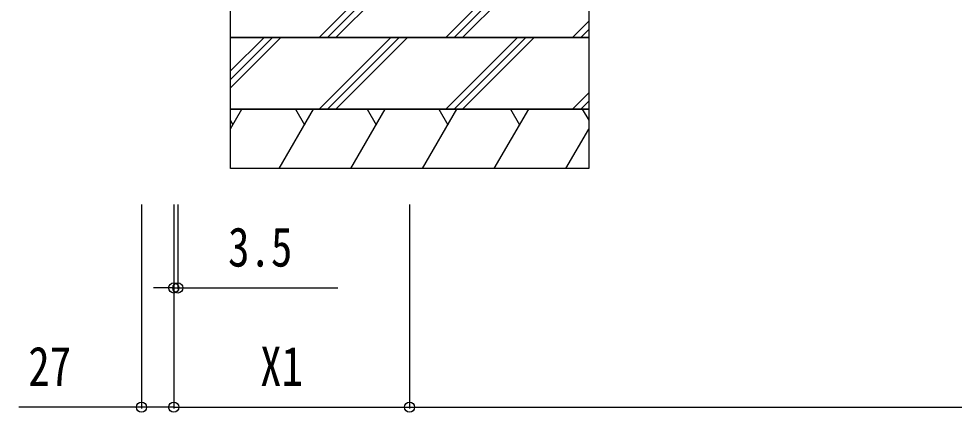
# Model space of a CAD drawing. Units: millimetres, scale not verified. Extents: x -4205 to 4205, y -2970 to 2970.
# Drawn here: x -3108 to -2324, y -1498 to -1168 of the extents above; entities that cross this region are included whole.
import ezdxf
from ezdxf.enums import TextEntityAlignment as Align

# ---------------------------------------------------------------- set-up
doc = ezdxf.new("R2010")
doc.units = ezdxf.units.MM
doc.header["$LTSCALE"] = 20
doc.layers.add('0-6_YKK_D', color=6, linetype='Continuous')
doc.layers.add('0-8_YSS_K', color=3, linetype='Continuous')
doc.styles.add('ＭＳ ゴシック', font='')
doc.styles.get('ＭＳ ゴシック').set_extended_font_data('MS Gothic')

msp = doc.modelspace()

# ---------------------------------------------------------------- linework, layer by layer
at = {"layer": '0-6_YKK_D'}
for p, q in [((-3005, -1323.5), (-3005, -1494.5)), ((-2978, -1323.5), (-2978, -1494.5)), ((-2978, -1323.5), (-2978, -1494.5)), ((-2978, -1323.5), (-2978, -1394.5)), ((-2974.5, -1323.5), (-2974.5, -1394.5)), ((-2780.5, -1323.5), (-2780.5, -1494.5)), ((-2780.5, -1323.5), (-2780.5, -1494.5)), ((-2978, -1393.5), (-2995, -1393.5)), ((-2978, -1393.5), (-2974.5, -1393.5)), ((-2974.5, -1393.5), (-2840.5, -1393.5)), ((-2978, -1493.5), (-2780.5, -1493.5)), ((-2780.5, -1493.5), (-1180.5, -1493.5))]:
    msp.add_line(p, q, dxfattribs=at)
msp.add_lwpolyline([(-2978, -1493.5), (-3005, -1493.5), (-3107.8, -1493.5)], dxfattribs=at)
for centre in [(-2978, -1393.5), (-2974.5, -1393.5), (-3005, -1493.5), (-2978, -1493.5), (-2978, -1493.5), (-2780.5, -1493.5), (-2780.5, -1493.5)]:
    msp.add_circle(centre, 4.25, dxfattribs=at)
at = {"layer": '0-8_YSS_K'}
for p, q in [((-2856.33, -1183.5), (-2796.33, -1123.5)), ((-2849.26, -1183.5), (-2789.26, -1123.5)), ((-2842.19, -1183.5), (-2782.19, -1123.5)), ((-2750.26, -1183.5), (-2690.26, -1123.5)), ((-2743.19, -1183.5), (-2683.19, -1123.5)), ((-2736.12, -1183.5), (-2676.12, -1123.5)), ((-2644.2, -1183.5), (-2630.5, -1169.81)), ((-2637.13, -1183.5), (-2630.5, -1176.88)), ((-2930.5, -1211.61), (-2902.39, -1183.5)), ((-2930.5, -1218.68), (-2895.32, -1183.5)), ((-2930.5, -1225.75), (-2888.25, -1183.5)), ((-2856.33, -1243.5), (-2796.33, -1183.5)), ((-2849.26, -1243.5), (-2789.26, -1183.5)), ((-2842.19, -1243.5), (-2782.19, -1183.5)), ((-2750.26, -1243.5), (-2690.26, -1183.5)), ((-2743.19, -1243.5), (-2683.19, -1183.5)), ((-2736.12, -1243.5), (-2676.12, -1183.5)), ((-2644.2, -1243.5), (-2630.5, -1229.81)), ((-2637.13, -1243.5), (-2630.5, -1236.88)), ((-2930.5, -1260.04), (-2920.95, -1243.5)), ((-2889.78, -1293.5), (-2860.91, -1243.5)), ((-2876.13, -1243.5), (-2868.52, -1256.68)), ((-2829.73, -1293.5), (-2800.86, -1243.5)), ((-2816.09, -1243.5), (-2808.47, -1256.68)), ((-2769.69, -1293.5), (-2740.82, -1243.5)), ((-2756.04, -1243.5), (-2748.43, -1256.68)), ((-2709.64, -1293.5), (-2680.78, -1243.5)), ((-2696, -1243.5), (-2688.39, -1256.68)), ((-2635.95, -1243.5), (-2630.5, -1252.94)), ((-2930.5, -1253.33), (-2928.56, -1256.68)), ((-2649.6, -1293.5), (-2630.5, -1260.42))]:
    msp.add_line(p, q, dxfattribs=at)
for points in [[(-2930.5, -1123.5), (-2630.5, -1123.5), (-2630.5, -1183.5), (-2930.5, -1183.5)], [(-2930.5, -1183.5), (-2630.5, -1183.5), (-2630.5, -1243.5), (-2930.5, -1243.5)], [(-2930.5, -1243.5), (-2630.5, -1243.5), (-2630.5, -1293.5), (-2930.5, -1293.5)]]:
    msp.add_lwpolyline(points, close=True, dxfattribs=at)

# ---------------------------------------------------------------- texts
at = {"layer": '0-6_YKK_D', "style": 'ＭＳ ゴシック', "width": 0.8}
for s, p in [('3.5', (-2932.5, -1385.5)), ('27', (-3099.8, -1485.5)), ('X1', (-2905.65, -1485.5))]:
    msp.add_text(s, height=32.99, dxfattribs=at).set_placement(p, align=Align.BOTTOM_LEFT)

doc.saveas('drawing.dxf')
